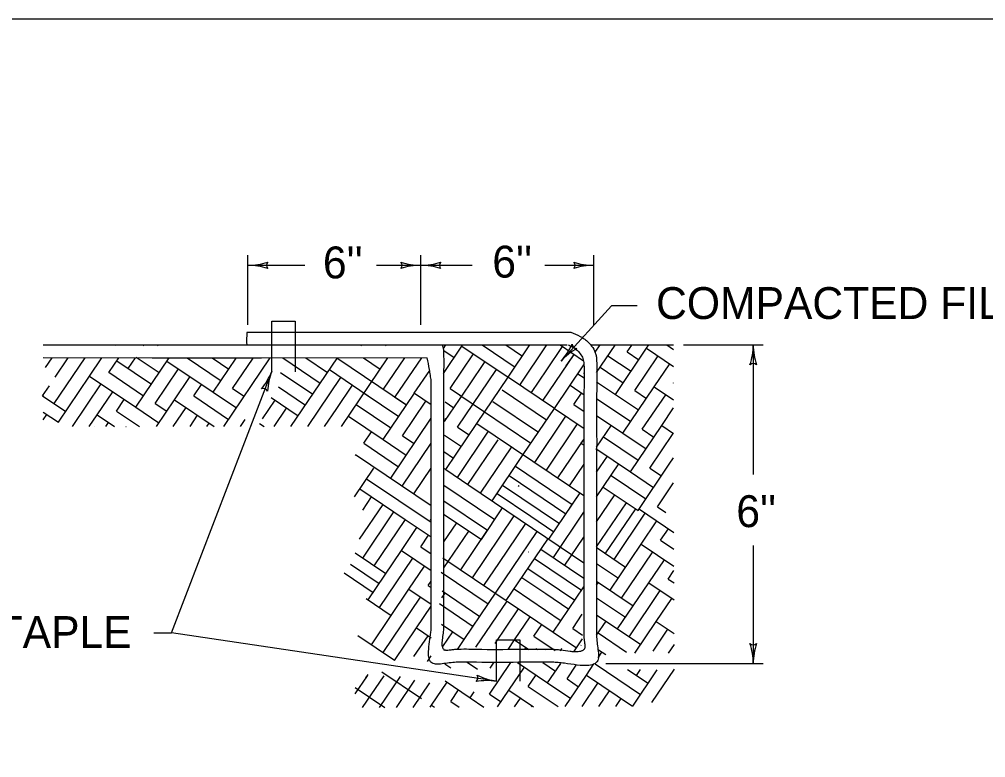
# Model space of a CAD drawing. Extents: x 1.4 to 45.4, y -2.3 to 24.4.
# Drawn here: x 33.3 to 41.07, y 18.49 to 24.43 of the extents above; entities that cross this region are included whole.
import ezdxf

# ---------------------------------------------------------------- set-up
doc = ezdxf.new("R2010")
doc.units = 0
doc.layers.add('Level 1', color=7, linetype='Continuous')

msp = doc.modelspace()

# ---------------------------------------------------------------- linework, layer by layer
at = {"layer": 'Level 1'}
for p, q in [((35.1347, 21.9726), (35.1347, 22.532)), ((36.5268, 21.9726), (36.5268, 22.532)), ((37.9189, 21.9726), (37.9189, 22.532)), ((35.1347, 22.4518), (35.5949, 22.4518)), ((36.171, 22.4518), (36.5268, 22.4518)), ((36.5268, 22.4518), (36.9406, 22.4518)), ((37.5264, 22.4518), (37.9192, 22.4518)), ((38.0633, 22.1262), (37.6562, 21.6804)), ((38.2683, 22.1262), (38.0633, 22.1262)), ((35.1274, 21.9131), (37.735, 21.9131)), ((33.4891, 21.8105), (37.7061, 21.8105)), ((34.0612, 21.8113), (34.0671, 21.8073)), ((34.2894, 21.8121), (34.2984, 21.8061)), ((34.4067, 21.8104), (34.414, 21.8054)), ((36.0425, 21.8103), (36.0492, 21.8058)), ((36.2445, 21.8051), (36.25, 21.8104)), ((36.2445, 21.8051), (36.25, 21.8104)), ((36.5539, 21.808), (36.5552, 21.8104)), ((36.5539, 21.808), (36.5552, 21.8104)), ((36.7097, 21.7815), (36.7292, 21.8104)), ((36.71, 21.5813), (36.8585, 21.8015)), ((36.8585, 21.8015), (36.8645, 21.8104)), ((36.8585, 21.8015), (37.2307, 21.5504)), ((37.0212, 21.8105), (37.2858, 21.632)), ((37.2129, 21.8105), (37.3457, 21.7209)), ((37.2307, 21.5504), (37.4061, 21.8105)), ((37.3238, 21.4877), (37.5415, 21.8105)), ((37.5423, 21.611), (37.6678, 21.7971)), ((37.648, 21.8105), (37.8374, 21.6827)), ((37.8954, 21.8105), (38.5621, 21.8105)), ((37.9306, 21.7509), (37.9709, 21.8105)), ((37.9428, 21.5893), (38.0914, 21.8095)), ((38.0789, 21.8096), (38.078, 21.8114)), ((38.094, 21.412), (38.3451, 21.7842)), ((38.1893, 21.754), (38.227, 21.8098)), ((38.345, 21.7842), (38.3625, 21.8101)), ((38.3451, 21.7842), (38.5621, 21.6378)), ((38.5072, 21.8104), (38.5621, 21.7733)), ((38.5269, 21.8096), (38.525, 21.8108)), ((38.6423, 21.8105), (39.2836, 21.8105)), ((39.2034, 21.8105), (39.2034, 20.768)), ((33.4891, 21.7079), (35.2435, 21.7046)), ((33.4891, 21.7079), (36.5795, 21.7069)), ((33.5065, 21.6286), (33.5599, 21.7078)), ((33.5766, 21.3381), (33.8256, 21.7073)), ((33.5845, 21.5506), (33.6903, 21.7075)), ((33.8612, 21.5594), (33.9607, 21.707)), ((34.017, 21.5897), (34.0959, 21.7067)), ((34.1729, 21.62), (34.2312, 21.7065)), ((34.2334, 21.3084), (34.5016, 21.706)), ((34.2356, 21.7131), (34.4217, 21.5875)), ((34.6481, 21.7057), (34.9195, 21.5226)), ((34.8492, 21.7053), (34.9822, 21.6156)), ((34.8567, 21.4295), (35.0424, 21.7049)), ((34.941, 21.1532), (35.3148, 21.7073)), ((35.0125, 21.4598), (35.1777, 21.7047)), ((35.4163, 21.7073), (35.7187, 21.5033)), ((35.4825, 21.1532), (35.8562, 21.7071)), ((35.6025, 21.7072), (35.7769, 21.5895)), ((35.8503, 21.7071), (36.4126, 21.3277)), ((35.8887, 21.1532), (36.2623, 21.707)), ((36.066, 21.7071), (36.2009, 21.616)), ((36.2265, 21.4533), (36.3976, 21.7069)), ((36.3217, 21.3913), (36.5345, 21.7069)), ((36.7123, 21.7647), (36.7958, 21.7084)), ((36.7633, 21.4596), (36.9516, 21.7387)), ((37.5119, 21.3651), (37.7609, 21.7343)), ((37.6981, 21.6413), (37.7609, 21.7344)), ((38.0334, 21.7236), (38.2195, 21.5981)), ((38.1892, 21.7539), (38.2823, 21.6912)), ((38.2499, 21.4423), (38.4382, 21.7215)), ((34.0798, 21.6828), (34.3589, 21.4945)), ((34.4845, 21.6806), (34.8567, 21.4295)), ((36.919, 21.4899), (37.0446, 21.676)), ((37.6028, 21.2994), (37.8402, 21.6513)), ((37.9707, 21.6307), (38.1568, 21.5051)), ((38.4056, 21.4726), (38.5312, 21.6587)), ((33.6102, 21.1873), (33.8612, 21.5595)), ((33.8612, 21.5595), (34.2334, 21.3084)), ((34.0172, 21.5898), (34.2962, 21.4015)), ((34.3893, 21.3387), (34.5776, 21.6178)), ((34.5213, 19.4908), (35.3274, 21.5973)), ((34.545, 21.369), (34.6705, 21.5551)), ((35.3974, 21.5897), (35.6583, 21.4137)), ((35.618, 21.1532), (35.8846, 21.5485)), ((35.7916, 21.6113), (36.1637, 21.3602)), ((36.4753, 21.4208), (36.5988, 21.6039)), ((36.8239, 21.148), (37.1377, 21.6132)), ((36.9796, 21.1782), (37.2307, 21.5505)), ((37.2345, 21.5521), (37.6048, 21.3023)), ((37.4188, 21.4278), (37.5423, 21.611)), ((37.7912, 21.5786), (37.8413, 21.5448)), ((37.8389, 21.5838), (37.837, 21.585)), ((33.4835, 21.4008), (33.5379, 21.4815)), ((33.7226, 21.1532), (33.9543, 21.4967)), ((34.7008, 21.3993), (34.7636, 21.4923)), ((35.3807, 21.4743), (35.5996, 21.3266)), ((35.8521, 21.2996), (35.9776, 21.4858)), ((36.7194, 21.1939), (36.9191, 21.4899)), ((37.7284, 21.4855), (37.8413, 21.4094)), ((37.9428, 21.514), (38.094, 21.412)), ((38.1546, 21.1004), (38.4057, 21.4726)), ((38.4057, 21.4726), (38.5621, 21.3671)), ((38.5614, 21.5029), (38.5621, 21.5039)), ((38.5616, 21.5029), (38.5621, 21.5025)), ((33.4835, 21.4008), (33.6696, 21.2753)), ((33.4891, 21.4016), (33.4898, 21.4023)), ((33.9217, 21.2478), (34.0473, 21.434)), ((34.701, 21.3993), (34.98, 21.211)), ((34.8567, 21.4295), (35.0428, 21.304)), ((35.0125, 21.4598), (35.1055, 21.3971)), ((36.0707, 21.4229), (36.3498, 21.2347)), ((36.2243, 21.0486), (36.4754, 21.4208)), ((36.3195, 21.3905), (36.4126, 21.3277)), ((36.4754, 21.4208), (36.6107, 21.3295)), ((36.7633, 21.4596), (36.8563, 21.3968)), ((36.8403, 21.4065), (37.4141, 21.0195)), ((37.1826, 21.4476), (37.5402, 21.2064)), ((37.7587, 21.3297), (37.8215, 21.4227)), ((38.094, 21.412), (38.2801, 21.2865)), ((38.2498, 21.4423), (38.3429, 21.3795)), ((38.3105, 21.1307), (38.4987, 21.4098)), ((34.0776, 21.2781), (34.1404, 21.3712)), ((34.3892, 21.3387), (34.4823, 21.2759)), ((34.3995, 21.1532), (34.5451, 21.369)), ((34.5451, 21.369), (34.865, 21.1532)), ((35.2537, 21.2154), (35.3544, 21.3646)), ((35.3226, 21.386), (35.5405, 21.2391)), ((36.008, 21.33), (36.2871, 21.1417)), ((36.3802, 21.0789), (36.5684, 21.358)), ((36.7231, 21.3513), (36.7935, 21.3037)), ((37.1077, 21.3552), (37.4739, 21.1082)), ((37.7588, 21.3297), (37.8413, 21.2741)), ((37.9428, 21.3787), (38.2174, 21.1935)), ((33.4891, 21.269), (33.6102, 21.1873)), ((33.4891, 21.2084), (33.5171, 21.25)), ((33.858, 21.1532), (33.9218, 21.2478)), ((33.9218, 21.2478), (34.0622, 21.1532)), ((34.0777, 21.2781), (34.263, 21.1532)), ((34.2334, 21.3084), (34.4195, 21.1828)), ((34.5349, 21.1532), (34.6381, 21.3062)), ((34.6702, 21.1532), (34.7311, 21.2435)), ((35.3471, 21.1532), (35.4474, 21.3019)), ((35.7533, 21.1532), (35.8521, 21.2996)), ((35.9452, 21.2369), (36.2243, 21.0486)), ((37.3519, 20.9272), (37.6029, 21.2994)), ((37.4449, 20.8644), (37.696, 21.2366)), ((37.6029, 21.2994), (37.8413, 21.1386)), ((37.9428, 21.2433), (38.1546, 21.1004)), ((38.4662, 21.161), (38.5621, 21.3033)), ((33.9934, 21.1532), (34.0149, 21.1851)), ((34.8056, 21.1532), (34.8242, 21.1807)), ((35.0764, 21.1532), (35.114, 21.2089)), ((35.2289, 21.1785), (35.2665, 21.1532)), ((36.2849, 20.737), (36.6107, 21.22)), ((36.72, 21.218), (36.7308, 21.2107)), ((36.7286, 20.8061), (36.9797, 21.1783)), ((36.9797, 21.1783), (37.724, 20.6762)), ((37.5379, 20.8017), (37.789, 21.1739)), ((37.9428, 20.9872), (38.0616, 21.1632)), ((38.2152, 20.7888), (38.4662, 21.161)), ((38.4662, 21.161), (38.5621, 21.0963)), ((33.9024, 21.1532), (33.9033, 21.1548)), ((34.1545, 21.1532), (34.1563, 21.1548)), ((36.0685, 21.0183), (36.1312, 21.1114)), ((36.3801, 21.0789), (36.4732, 21.0161)), ((36.7169, 21.0847), (36.8541, 20.9921)), ((36.8217, 20.7433), (37.0727, 21.1155)), ((36.8238, 21.148), (36.9169, 21.0852)), ((38.1545, 21.1004), (38.3407, 20.9748)), ((38.3104, 21.1307), (38.4035, 21.0679)), ((38.371, 20.8191), (38.5593, 21.0982)), ((36.0686, 21.0183), (36.3477, 20.83)), ((36.2242, 21.0486), (36.4104, 20.923)), ((36.378, 20.6742), (36.6107, 21.0192)), ((36.9062, 20.6862), (37.1488, 21.0458)), ((37.631, 20.7389), (37.8402, 21.0491)), ((37.8193, 21.0181), (37.8402, 21.0492)), ((37.8194, 21.0181), (37.8413, 21.0033)), ((37.9988, 21.0702), (38.278, 20.8819)), ((36.0027, 20.9273), (36.6107, 20.5172)), ((36.0027, 20.9207), (36.0058, 20.9252)), ((36.7138, 20.9515), (36.7914, 20.8991)), ((37.0077, 20.6177), (37.2588, 20.99)), ((37.1007, 20.555), (37.3518, 20.9272)), ((37.936, 20.9771), (38.2152, 20.7888)), ((37.724, 20.6761), (37.8413, 20.8501)), ((37.9428, 20.7865), (38.0291, 20.9143)), ((37.9428, 20.5858), (38.1221, 20.8516)), ((38.2758, 20.4772), (38.5268, 20.8494)), ((38.5267, 20.8494), (38.5621, 20.9018)), ((35.993, 20.5873), (36.1493, 20.8189)), ((36.471, 20.6115), (36.6107, 20.8186)), ((36.604, 20.8087), (36.6107, 20.8186)), ((36.7109, 20.818), (36.7286, 20.8061)), ((36.7286, 20.8061), (36.9147, 20.6805)), ((37.2892, 20.8344), (37.7468, 20.5258)), ((38.2151, 20.7888), (38.4013, 20.6632)), ((38.371, 20.8191), (38.464, 20.7563)), ((36.091, 20.7325), (36.6107, 20.3818)), ((37.2383, 20.7589), (37.6959, 20.4502)), ((38.0594, 20.7586), (38.3385, 20.5702)), ((38.4316, 20.5075), (38.5621, 20.701)), ((36.0363, 20.6514), (36.4005, 20.4057)), ((36.7133, 20.6811), (37.1234, 20.4044)), ((36.9147, 20.6805), (37.8402, 20.0559)), ((37.1408, 20.6144), (37.4123, 20.4313)), ((37.1849, 20.6797), (37.6425, 20.3711)), ((37.3146, 20.6712), (37.3194, 20.6784)), ((37.5582, 20.2462), (37.8094, 20.6186)), ((37.7241, 20.6762), (37.8402, 20.5978)), ((37.9966, 20.6655), (38.2758, 20.4772)), ((36.0605, 20.481), (36.1319, 20.5869)), ((36.7133, 20.5551), (37.065, 20.3178)), ((37.7239, 20.4919), (37.7867, 20.585)), ((37.9428, 20.3851), (38.0896, 20.6027)), ((37.9428, 20.1844), (38.1827, 20.5399)), ((36.035, 20.2457), (36.2234, 20.5252)), ((36.0597, 20.0941), (36.3107, 20.4663)), ((37.0149, 20.2436), (37.1861, 20.4974)), ((37.5945, 20.0991), (37.8402, 20.4635)), ((38.0121, 20.127), (38.2569, 20.4899)), ((38.2874, 20.4868), (38.5632, 20.3008)), ((38.4315, 20.5075), (38.4988, 20.4621)), ((36.1527, 20.0313), (36.4038, 20.4035)), ((36.4005, 20.4057), (36.6112, 20.2636)), ((36.6013, 20.4057), (36.6113, 20.399)), ((36.7147, 20.4461), (37.0149, 20.2435)), ((36.9427, 19.9358), (37.2792, 20.4345)), ((37.4123, 20.4313), (37.5984, 20.3057)), ((38.083, 20.0831), (38.3341, 20.4553)), ((38.3015, 20.2065), (38.4271, 20.3926)), ((36.3712, 20.1547), (36.4968, 20.3408)), ((36.7133, 20.2252), (36.8161, 20.3777)), ((36.7133, 20.0142), (36.9139, 20.3117)), ((36.8497, 19.9985), (37.065, 20.3178)), ((36.8778, 19.438), (37.4652, 20.309)), ((37.1612, 20.0591), (37.3721, 20.3718)), ((38.4574, 20.2368), (38.5202, 20.3298)), ((36.5271, 20.1849), (36.5898, 20.278)), ((37.215, 19.7521), (37.5489, 20.2472)), ((37.7845, 20.1802), (37.8402, 20.2629)), ((38.4575, 20.2368), (38.564, 20.165)), ((36.1033, 19.7573), (36.3713, 20.1547)), ((36.3713, 20.1547), (36.611, 19.993)), ((36.5272, 20.185), (36.6111, 20.1284)), ((37.4946, 20.1666), (37.8402, 19.9333)), ((37.6875, 20.0364), (37.7845, 20.1803)), ((37.9462, 20.1754), (38.1761, 20.0204)), ((38.0506, 19.8343), (38.3016, 20.2065)), ((38.3016, 20.2065), (38.5647, 20.029)), ((39.2034, 20.195), (39.2034, 19.2453)), ((35.9992, 20.1349), (36.2458, 19.9686)), ((36.1963, 19.6945), (36.4644, 20.0919)), ((36.7051, 20.096), (37.215, 19.7521)), ((37.3928, 20.1431), (37.3934, 20.144)), ((37.4431, 20.0903), (37.8221, 19.8345)), ((38.1436, 19.7715), (38.3947, 20.1437)), ((38.3621, 19.8948), (38.4877, 20.081)), ((35.961, 20.0455), (36.1924, 19.8894)), ((36.4318, 19.843), (36.5573, 20.0292)), ((37.0358, 19.873), (37.1613, 20.0591)), ((37.3893, 20.0105), (37.7683, 19.7547)), ((37.9428, 20.051), (38.1174, 19.9333)), ((38.5179, 19.9251), (38.5649, 19.9948)), ((35.9109, 19.974), (36.1436, 19.8171)), ((36.6913, 19.9802), (37.0708, 19.7242)), ((37.3405, 19.9382), (37.5335, 19.8081)), ((38.5181, 19.9252), (38.5655, 19.8932)), ((36.1304, 19.3961), (36.4319, 19.843)), ((36.4319, 19.843), (36.6108, 19.7224)), ((36.5876, 19.8733), (36.6109, 19.9079)), ((36.5878, 19.8734), (36.6109, 19.8578)), ((37.2778, 19.8452), (37.6568, 19.5895)), ((37.5941, 19.4964), (37.8402, 19.8614)), ((37.9426, 19.875), (37.9575, 19.8971)), ((37.9428, 19.907), (38.2366, 19.7088)), ((38.1111, 19.5227), (38.3622, 19.8949)), ((38.3622, 19.8949), (38.5662, 19.7572)), ((36.0873, 19.7681), (36.2894, 19.6318)), ((36.2235, 19.3334), (36.5249, 19.7803)), ((36.698, 19.7737), (36.7241, 19.8125)), ((36.6992, 19.8293), (37.0033, 19.6241)), ((37.5334, 19.808), (37.7196, 19.6825)), ((37.9428, 19.7734), (38.1747, 19.617)), ((38.2042, 19.4599), (38.4552, 19.8321)), ((38.4227, 19.5832), (38.5482, 19.7694)), ((36.4924, 19.5314), (36.6108, 19.707)), ((36.6776, 19.7269), (36.9491, 19.5438)), ((36.9708, 19.3753), (37.2219, 19.7475)), ((37.1267, 19.4056), (37.3149, 19.6847)), ((37.2219, 19.7475), (37.5941, 19.4964)), ((37.2824, 19.4359), (37.4079, 19.622)), ((37.7499, 19.5267), (37.8269, 19.6409)), ((37.9427, 19.6362), (38.2972, 19.3971)), ((36.3162, 19.2702), (36.4924, 19.5314)), ((36.4924, 19.5314), (36.6107, 19.4517)), ((36.6933, 19.5625), (36.8778, 19.438)), ((37.4382, 19.4661), (37.501, 19.5592)), ((37.7498, 19.5267), (37.8292, 19.4732)), ((37.9428, 19.474), (38.0181, 19.5854)), ((38.2514, 19.3292), (38.4227, 19.5832)), ((38.4227, 19.5832), (38.5677, 19.4855)), ((34.379, 19.4908), (34.5213, 19.4908)), ((37.1355, 19.1018), (34.5213, 19.4908)), ((36.0216, 19.4696), (36.3165, 19.2706)), ((36.4721, 19.3005), (36.5855, 19.4686)), ((36.705, 19.3827), (36.7847, 19.5008)), ((37.4384, 19.4662), (37.6093, 19.3508)), ((37.594, 19.4964), (37.7801, 19.3709)), ((37.9543, 19.4909), (38.1836, 19.3362)), ((38.3972, 19.3446), (38.5158, 19.5205)), ((36.8237, 19.358), (36.8778, 19.4381)), ((37.2299, 19.358), (37.2824, 19.4359)), ((37.2824, 19.4359), (37.3979, 19.358)), ((37.3653, 19.358), (37.3755, 19.3731)), ((37.7594, 19.3401), (37.8296, 19.4443)), ((37.8161, 19.3901), (37.8171, 19.3917)), ((38.521, 19.3276), (38.5682, 19.3976)), ((36.5808, 19.2611), (36.6107, 19.3054)), ((36.7178, 19.3493), (36.7132, 19.3551)), ((36.7266, 19.3519), (36.7274, 19.3531)), ((36.7274, 19.3531), (36.7298, 19.3515)), ((36.7378, 19.3518), (36.7378, 19.352)), ((37.4526, 19.3667), (37.4666, 19.3573)), ((37.5351, 19.3559), (37.5304, 19.3589)), ((37.652, 19.3476), (37.6633, 19.3644)), ((37.6572, 19.3645), (37.6614, 19.3616)), ((37.9537, 19.2893), (37.9856, 19.3366)), ((37.9565, 19.3562), (38.0158, 19.3162)), ((36.7202, 19.2425), (36.7687, 19.2098)), ((36.901, 19.2558), (36.983, 19.2004)), ((37.0811, 18.999), (37.2528, 19.2537)), ((37.0854, 19.2063), (37.1179, 19.2545)), ((37.1035, 19.2546), (37.1135, 19.2479)), ((37.2368, 19.0293), (37.3623, 19.2155)), ((37.3062, 19.2533), (37.5485, 19.0899)), ((37.5089, 19.252), (37.6112, 19.183)), ((37.5485, 19.0899), (37.6538, 19.2461)), ((37.7043, 19.1202), (37.7791, 19.2311)), ((37.86, 19.1505), (37.9213, 19.2413)), ((37.9309, 19.2413), (38.2965, 18.9947)), ((38.0177, 19.2453), (39.2836, 19.2453)), ((35.9996, 19.0014), (36.0976, 19.1467)), ((36.0592, 18.8892), (36.2317, 19.1449)), ((36.0855, 19.1289), (36.1034, 19.1555)), ((36.1951, 18.8899), (36.3634, 19.1394)), ((36.2135, 19.178), (36.5333, 18.9623)), ((37.3926, 19.0596), (37.4554, 19.1527)), ((37.6896, 18.8977), (37.8601, 19.1505)), ((37.8601, 19.1505), (38.2307, 18.9005)), ((38.1918, 19.1975), (38.3578, 19.0855)), ((38.233, 18.9005), (38.431, 19.194)), ((38.2648, 19.1483), (38.2969, 19.1958)), ((38.3881, 18.9297), (38.5693, 19.1983)), ((36.331, 18.8906), (36.4785, 19.1093)), ((36.4668, 18.8913), (36.6005, 19.0895)), ((36.6135, 18.9082), (36.7391, 19.0943)), ((36.7241, 19.1044), (36.9252, 18.9688)), ((37.3928, 19.0596), (37.6332, 18.8974)), ((37.5485, 19.0899), (37.7345, 18.9643)), ((37.7042, 19.1202), (37.7973, 19.0574)), ((37.8254, 18.8984), (37.9531, 19.0877)), ((35.9996, 19.0516), (36.239, 18.8901)), ((36.7694, 18.9385), (36.8321, 19.0315)), ((36.9252, 18.9688), (36.9575, 19.0166)), ((37.081, 18.999), (37.1741, 18.9363)), ((37.1461, 18.8948), (37.2368, 19.0293)), ((37.2368, 19.0293), (37.434, 18.8963)), ((37.9612, 18.8991), (38.0461, 19.025)), ((36.6027, 18.892), (36.6136, 18.9082)), ((36.6136, 18.9082), (36.6373, 18.8922)), ((36.7695, 18.9385), (36.8366, 18.8932)), ((36.9251, 18.9687), (37.0356, 18.8943)), ((37.282, 18.8955), (37.3299, 18.9666)), ((37.4178, 18.8962), (37.4229, 18.9038)), ((38.0971, 18.8998), (38.1392, 18.9622))]:
    msp.add_line(p, q, dxfattribs=at)
msp.add_lwpolyline([(1.3556, -2.2674), (45.3559, -2.2674), (45.3559, 24.4328), (1.3556, 24.4328)], close=True, dxfattribs=at)
for points in [[(35.3274, 21.5973), (35.3274, 22.0011), (35.5154, 22.0011), (35.5154, 21.5948)], [(37.1355, 19.1018), (37.1355, 19.4358), (37.3235, 19.4358), (37.3235, 19.1018)]]:
    msp.add_lwpolyline(points, dxfattribs=at)
for centre, radius, start, end in [((35.1347, 22.9532), 0.5014, 269.98778, 270), ((35.1347, 22.9532), 0.5014, 270, 288.66878), ((35.1347, 21.9504), 0.5014, 71.34716, 89.99389), ((35.3253, 22.4517), 0.0401, 138.7746, 220.89129), ((36.3361, 22.4519), 0.0401, 318.7746, 40.89129), ((36.5268, 21.9504), 0.5014, 90, 108.66878), ((36.5268, 22.9532), 0.5014, 251.34716, 269.99389), ((36.5268, 22.9532), 0.5014, 269.98778, 270), ((36.5268, 22.9532), 0.5014, 270, 288.66878), ((36.5268, 21.9504), 0.5014, 89.98778, 90), ((36.5268, 21.9504), 0.5014, 71.34716, 89.99389), ((36.7175, 22.4517), 0.0401, 138.7746, 220.89129), ((37.7285, 22.4519), 0.0401, 318.7746, 40.89129), ((37.9192, 21.9504), 0.5014, 90, 108.66878), ((37.9192, 22.9532), 0.5014, 251.34716, 269.99389), ((37.9192, 21.9504), 0.5014, 89.98778, 90), ((37.2859, 22.0186), 0.5014, 317.59451, 336.2633), ((38.0264, 21.3423), 0.5014, 118.94167, 137.5884), ((37.7848, 21.8212), 0.0401, 186.36911, 268.4858), ((38.702, 21.8105), 0.5014, 341.34716, 359.99389), ((39.7049, 21.8105), 0.5014, 179.98778, 180), ((39.7049, 21.8105), 0.5014, 180, 198.66878), ((37.2859, 22.0186), 0.5014, 317.58229, 317.59451), ((39.2034, 21.6198), 0.0401, 48.7746, 130.89129), ((34.8591, 21.7765), 0.5014, 320.40691, 339.05365), ((35.7957, 21.4181), 0.5014, 159.05976, 177.72854), ((35.7957, 21.4181), 0.5014, 159.04753, 159.05976), ((35.2592, 21.4193), 0.0401, 27.83435, 109.95105), ((39.2035, 19.436), 0.0401, 228.7746, 310.89129), ((38.702, 19.2453), 0.5014, 0, 18.66878), ((39.7049, 19.2453), 0.5014, 161.34716, 179.99389), ((38.702, 19.2453), 0.5014, 359.98778, 0), ((36.9469, 19.1299), 0.0401, 310.31158, 32.42827), ((37.2093, 19.5978), 0.5014, 242.88414, 261.53087), ((37.0617, 18.6059), 0.5014, 81.53698, 100.20576), ((37.0617, 18.6059), 0.5014, 81.52475, 81.53698)]:
    msp.add_arc(centre, radius, start, end, dxfattribs=at)
for points in [[(35.1285, 21.8107), (35.1285, 21.8842), (35.1286, 21.8877), (35.129, 21.8912), (35.1298, 21.8983), (35.13, 21.9), (35.13, 21.9017), (35.13, 21.9034), (35.13, 21.9051), (35.1298, 21.9067), (35.1295, 21.9083), (35.1291, 21.9097), (35.1285, 21.9111), (35.1274, 21.9131)], [(37.735, 21.9131), (37.8096, 21.8791), (37.8354, 21.8649), (37.86, 21.8469), (37.9025, 21.8015), (37.9319, 21.7476), (37.94, 21.719), (37.9428, 21.6901), (37.9428, 21.4106), (37.9428, 21.1389), (37.9428, 20.8919), (37.9428, 19.4887)], [(36.7133, 19.5388), (36.7133, 20.966), (36.7133, 21.1883), (36.7133, 21.3282), (36.7133, 21.4435), (36.7133, 21.5752), (36.7145, 21.6507), (36.7137, 21.7385), (36.7132, 21.7542), (36.7117, 21.7697), (36.7089, 21.7853), (36.7068, 21.793), (36.7041, 21.8008), (36.6984, 21.8085)], [(37.7135, 21.8105), (37.7415, 21.7975), (37.7606, 21.7869), (37.7788, 21.7735), (37.8103, 21.7399), (37.8321, 21.7001), (37.8381, 21.679), (37.8402, 21.6575), (37.8402, 21.4106), (37.8402, 21.1389), (37.8402, 20.8919), (37.8402, 19.4887)], [(36.6107, 19.584), (36.6107, 20.966), (36.6107, 21.1883), (36.6107, 21.3282), (36.6107, 21.4435), (36.6115, 21.4815), (36.6116, 21.5005), (36.6113, 21.51), (36.6107, 21.5194), (36.6051, 21.5665), (36.5971, 21.6133), (36.5795, 21.7069)], [(37.9428, 19.4887), (37.9428, 19.4561), (37.9476, 19.401), (37.9554, 19.3428), (37.957, 19.2909), (37.9525, 19.2702), (37.9484, 19.2618), (37.9458, 19.258), (37.9444, 19.2563), (37.9436, 19.2555), (37.9428, 19.2547), (37.9303, 19.2449), (37.8786, 19.2296), (37.7864, 19.2323), (37.683, 19.2463), (37.6324, 19.2523), (37.5852, 19.2547), (37.3138, 19.2547), (36.9765, 19.2547), (36.812, 19.2547), (36.757, 19.25), (36.6988, 19.2421), (36.6469, 19.2405), (36.6262, 19.2451), (36.6178, 19.2492), (36.614, 19.2517), (36.6123, 19.2532), (36.6115, 19.2539), (36.6107, 19.2547), (36.6029, 19.2646), (36.5907, 19.3057), (36.593, 19.3788), (36.604, 19.4608), (36.6088, 19.501), (36.6107, 19.5384), (36.6107, 19.584)], [(37.8402, 19.4995), (37.8402, 19.4561), (37.8427, 19.4283), (37.8448, 19.4144), (37.8464, 19.4005), (37.8472, 19.3751), (37.845, 19.3649), (37.843, 19.3608), (37.8417, 19.3589), (37.841, 19.3581), (37.8402, 19.3573), (37.8313, 19.3503), (37.8224, 19.3458), (37.8133, 19.3425), (37.7944, 19.3394), (37.778, 19.3389), (37.7615, 19.339), (37.7287, 19.3414), (37.655, 19.3513), (37.6189, 19.3556), (37.5852, 19.3573), (37.3138, 19.3573), (36.9765, 19.3573), (36.812, 19.3573), (36.7842, 19.3548), (36.7704, 19.3528), (36.7565, 19.3511), (36.731, 19.3504), (36.7209, 19.3526), (36.7168, 19.3546), (36.7149, 19.3559), (36.7141, 19.3566), (36.7133, 19.3573), (36.708, 19.3646), (36.7042, 19.3726), (36.7006, 19.3899), (36.7001, 19.4015), (36.7002, 19.4132), (36.7008, 19.4249), (36.702, 19.4366), (36.7056, 19.4627), (36.7091, 19.4889), (36.7133, 19.5384), (36.7133, 19.5388)]]:
    msp.add_spline(points, degree=3, dxfattribs=at)

# ---------------------------------------------------------------- texts
for p in [(35.7403, 22.3456), (37.1036, 22.3521), (39.0678, 20.3424)]:
    msp.add_text("6''", height=0.25652, rotation=0.46071, dxfattribs=at).set_placement(p)
for s, p in [('COMPACTED FILL SOIL', (38.4213, 22.0194)), ('STAPLE', (32.8845, 19.37))]:
    msp.add_text(s, height=0.25652, dxfattribs=at).set_placement(p)

doc.saveas('drawing.dxf')
